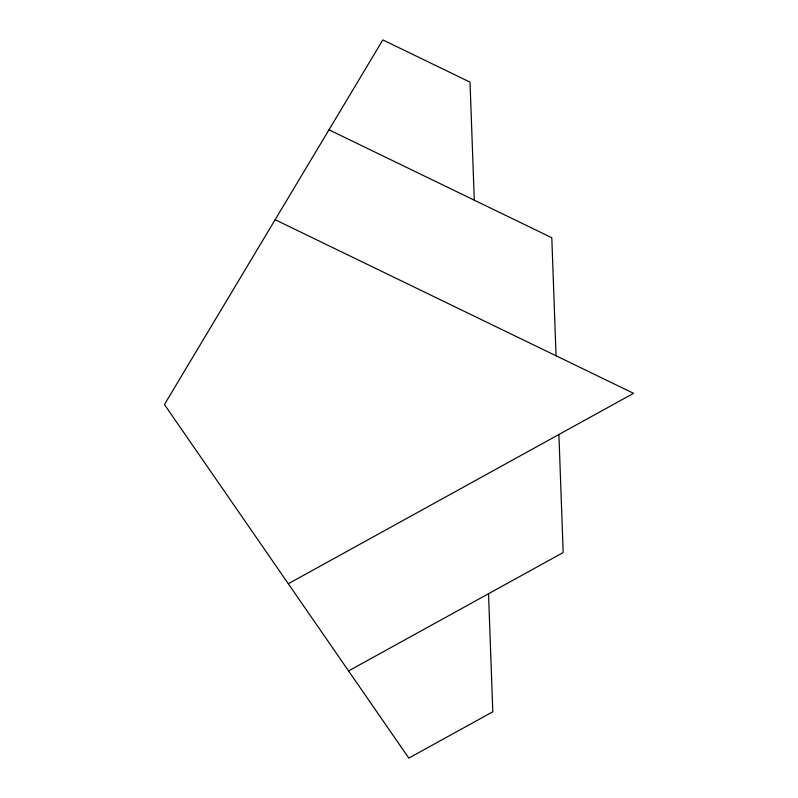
<?xml version="1.0" encoding="UTF-8"?>
<svg xmlns="http://www.w3.org/2000/svg" width="798" height="798" viewBox="0 0 798 798"><rect width="100%" height="100%" fill="white"/><g stroke="black" fill="none" stroke-linecap="round" stroke-linejoin="round"><path stroke-width="1.2" d="M288.307 583.737L633.562 393.324L275.14 219.709M348.566 670.919L563.179 552.555L558.909 434.501M328.985 129.805L551.797 237.724L556.066 355.788M474.291 200.188L470.022 82.134L382.841 39.9L164.438 404.526L408.815 758.1L492.805 711.786L488.536 593.722"/></g></svg>
